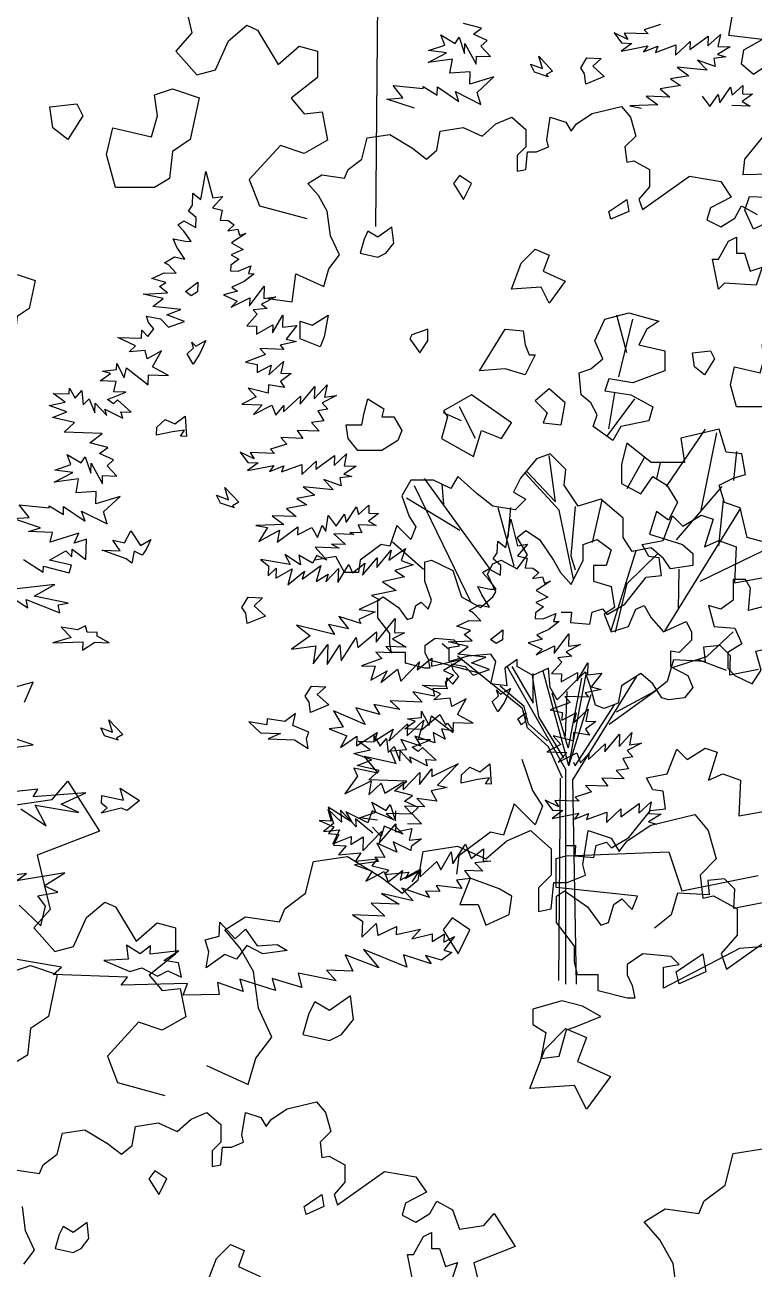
# Model space of a CAD drawing. Header units: inches. Extents: x 11.9 to 85.3, y 21.1 to 37.4.
# Drawn here: x 24.909 to 25.343, y 23.206 to 23.946 of the extents above; entities that cross this region are included whole.
import ezdxf

# ---------------------------------------------------------------- set-up
doc = ezdxf.new("R2010")
doc.units = ezdxf.units.IN
doc.header["$MEASUREMENT"] = 0
doc.layers.add('CAY', color=94, linetype='Continuous')
doc.layers.add('CAY-3', color=61, linetype='Continuous')

# ---------------------------------------------------------------- blocks, each defined once
blk = doc.blocks.new('A$C76451831')
at = {"layer": 'CAY'}
for p, q in [((2471.8, 2031.9), (2478.5, 2069.3)), ((2478.5, 2069.3), (2487.7, 2034.1)), ((2460.6, 2024.6), (2461.2, 2040.4)), ((2461.2, 2040.4), (2471.8, 2031.9)), ((2500.9, 2036.3), (2487.3, 2020.9)), ((2487.7, 2034.1), (2500.9, 2036.3)), ((2455.4, 2016.6), (2460.6, 2024.6)), ((2465.5, 2008.1), (2455.4, 2016.6)), ((2487.3, 2020.9), (2500.3, 2017.8)), ((2500.3, 2017.8), (2497.6, 2004.7)), ((2441.2, 1998.5), (2449.5, 2003.7)), ((2449, 1990.1), (2441.2, 1998.5)), ((2449.5, 2003.7), (2465, 1995)), ((2465, 1995), (2465.5, 2008.1)), ((2497.6, 2004.7), (2508, 2004.3)), ((2515.9, 1998.6), (2507.5, 1990.8)), ((2508, 2004.3), (2515.9, 1998.6)), ((2435.1, 1980.1), (2451.3, 1976.8)), ((2440.1, 1969.1), (2435.1, 1980.1)), ((2459, 1976.6), (2449, 1990.1)), ((2507.5, 1990.8), (2520.7, 1993)), ((2531.4, 1987.2), (2512.4, 1974.7)), ((2520.7, 1993), (2523.1, 1984.8)), ((2523.1, 1984.8), (2531.4, 1987.2)), ((2450.4, 1952.9), (2440.1, 1969.1)), ((2451.3, 1976.8), (2459, 1976.6)), ((2527.9, 1966), (2511.8, 1958.9)), ((2512.4, 1974.7), (2527.9, 1966)), ((2423.5, 1948.4), (2437, 1956)), ((2428.9, 1945.4), (2423.5, 1948.4)), ((2438.9, 1934.7), (2428.9, 1945.4)), ((2437, 1956), (2450.4, 1952.9)), ((2511.3, 1945.3), (2511.1, 1937.6)), ((2522, 1953.1), (2511.3, 1945.3)), ((2511.8, 1958.9), (2522, 1953.1)), ((2407, 1927.6), (2423.1, 1935.2)), ((2423.1, 1935.2), (2438.9, 1934.7)), ((2511.1, 1937.6), (2521.5, 1937.2)), ((2521.5, 1937.2), (2538.1, 1944.4)), ((2542.7, 1933.8), (2529.2, 1923.4)), ((2538.1, 1944.4), (2535, 1934)), ((2535, 1934), (2542.7, 1933.8)), ((2425.3, 1922), (2407, 1927.6)), ((2417, 1916.8), (2425.3, 1922)), ((2427.6, 1908.3), (2417, 1916.8)), ((2529.2, 1923.4), (2513.1, 1916.2)), ((2513.1, 1916.2), (2520.6, 1910.5)), ((2536.2, 1891.4), (2555.7, 1917.4)), ((2555.7, 1917.4), (2555.1, 1901.1)), ((2395.4, 1906.7), (2427.6, 1908.3)), ((2421.9, 1900.8), (2395.4, 1906.7)), ((2408.4, 1890.4), (2421.9, 1900.8)), ((2520.6, 1910.5), (2501.8, 1905.7)), ((2501.8, 1905.7), (2520.1, 1897.4)), ((2512.1, 1889.5), (2536.6, 1901.8)), ((2520.1, 1897.4), (2512.1, 1889.5)), ((2536.6, 1901.8), (2536.2, 1891.4)), ((2571.1, 1903.3), (2552.1, 1893.5)), ((2555.1, 1901.1), (2571.1, 1903.3)), ((2445.4, 1886.4), (2408.4, 1890.4)), ((2426.6, 1879.3), (2445.4, 1886.4)), ((2450.3, 1870.4), (2426.6, 1879.3)), ((2546.2, 1880.1), (2532.6, 1864.8)), ((2559.6, 1887.8), (2541, 1885.8)), ((2541, 1885.8), (2546.2, 1880.1)), ((2552.1, 1893.5), (2559.6, 1887.8)), ((2566.7, 1855.4), (2580.6, 1878.9)), ((2580.6, 1878.9), (2580.1, 1863.1)), ((2402.2, 1869.3), (2399.8, 1877.6)), ((2399.8, 1877.6), (2418.2, 1874.2)), ((2409.6, 1860.9), (2402.2, 1869.3)), ((2418.2, 1874.2), (2428.7, 1862.9)), ((2428.7, 1862.9), (2450.3, 1870.4)), ((2532.6, 1864.8), (2545.7, 1864.3)), ((2545.3, 1853.9), (2567, 1866.3)), ((2545.7, 1864.3), (2545.3, 1853.9)), ((2567, 1866.3), (2566.7, 1855.4)), ((2580.1, 1863.1), (2599.2, 1865.2)), ((2599.2, 1865.2), (2585, 1847.1)), ((2361.6, 1849.4), (2393.3, 1848.3)), ((2385.3, 1838.2), (2361.6, 1849.4)), ((2393.3, 1848.3), (2393.7, 1859.2)), ((2393.7, 1859.2), (2401.6, 1850.7)), ((2401.6, 1850.7), (2409.6, 1860.9)), ((2585, 1847.1), (2598.4, 1843.9)), ((2376.8, 1830.3), (2385.3, 1838.2)), ((2398.2, 1832.3), (2376.8, 1830.3)), ((2400.5, 1821.3), (2398.2, 1832.3)), ((2419.5, 1831.5), (2400.5, 1821.3)), ((2407.9, 1810.6), (2419.5, 1831.5)), ((2581.8, 1833.6), (2550.1, 1834.7)), ((2550.1, 1834.7), (2557.5, 1826.7)), ((2598.4, 1843.9), (2577, 1839.2)), ((2577, 1839.2), (2581.8, 1833.6)), ((2360.1, 1806.9), (2360.4, 1815)), ((2360.4, 1815), (2370.2, 1796.1)), ((2557.5, 1826.7), (2530.9, 1816.8)), ((2530.9, 1816.8), (2546.6, 1813.5)), ((2546.6, 1813.5), (2546.3, 1803.1)), ((2546.3, 1803.1), (2565.2, 1812.8)), ((2562, 1799.8), (2581.2, 1817.7)), ((2565.2, 1812.8), (2562, 1799.8)), ((2581.2, 1817.7), (2577.9, 1802)), ((2338.3, 1791.8), (2351.8, 1801.7)), ((2341.5, 1804.8), (2360.1, 1806.9)), ((2351.8, 1801.7), (2341.5, 1804.8)), ((2370.2, 1796.1), (2373.4, 1809.1)), ((2373.4, 1809.1), (2402, 1786.8)), ((2402, 1786.8), (2402.5, 1799.9)), ((2402.5, 1799.9), (2428.8, 1799)), ((2428.8, 1799), (2407.9, 1810.6)), ((2591.5, 1801.5), (2577.6, 1791.1)), ((2577.9, 1802), (2591.5, 1801.5)), ((2297.4, 1774.6), (2297.7, 1782.3)), ((2297.7, 1782.3), (2305.3, 1768.9)), ((2359.6, 1791), (2338.3, 1791.8)), ((2356.4, 1777.5), (2359.6, 1791)), ((2561.2, 1775.8), (2534.7, 1782.2)), ((2534.7, 1782.2), (2545.1, 1770.9)), ((2561.5, 1786.7), (2561.2, 1775.8)), ((2582.7, 1783.2), (2561.5, 1786.7)), ((2577.6, 1791.1), (2582.7, 1783.2)), ((2603.3, 1761.2), (2622.6, 1784.5)), ((2622.1, 1768.2), (2639, 1786.7)), ((2622.6, 1784.5), (2622.1, 1768.2)), ((2639, 1786.7), (2635.8, 1770.5)), ((2270.6, 1759.2), (2292, 1763.9)), ((2292, 1763.9), (2276.1, 1775.3)), ((2276.1, 1775.3), (2297.4, 1774.6)), ((2305.3, 1768.9), (2313.9, 1779)), ((2313.9, 1779), (2315.9, 1760.3)), ((2315.9, 1760.3), (2323.9, 1768.2)), ((2323.9, 1768.2), (2331.4, 1749.4)), ((2347.9, 1767.4), (2372.2, 1777)), ((2355.9, 1761.7), (2347.9, 1767.4)), ((2361.5, 1766.9), (2355.9, 1761.7)), ((2372.2, 1777), (2356.4, 1777.5)), ((2379.5, 1750.4), (2361.5, 1766.9)), ((2545.1, 1770.9), (2526.2, 1761.2)), ((2581.6, 1751.1), (2603.6, 1771.6)), ((2603.6, 1771.6), (2603.3, 1761.2)), ((2651.7, 1772.6), (2632.8, 1762.9)), ((2635.8, 1770.5), (2651.7, 1772.6)), ((2294.3, 1750.7), (2270.6, 1759.2)), ((2275, 1743.2), (2294.3, 1750.7)), ((2331.4, 1749.4), (2331.9, 1762.5)), ((2331.9, 1762.5), (2347.1, 1746.1)), ((2347.1, 1746.1), (2344.7, 1754.4)), ((2344.7, 1754.4), (2368.3, 1742.7)), ((2365.9, 1750.9), (2379.5, 1750.4)), ((2368.3, 1742.7), (2365.9, 1750.9)), ((2526.2, 1761.2), (2552.9, 1760.2)), ((2552.9, 1760.2), (2541.6, 1747.5)), ((2541.6, 1747.5), (2566, 1759.8)), ((2566, 1759.8), (2571, 1746.5)), ((2571, 1746.5), (2581.9, 1759.2)), ((2581.9, 1759.2), (2581.6, 1751.1)), ((2640.2, 1754.5), (2627, 1752.2)), ((2627, 1752.2), (2634.6, 1738.8)), ((2632.8, 1762.9), (2640.2, 1754.5)), ((2304.2, 1736.7), (2275, 1743.2)), ((2290.6, 1724.1), (2304.2, 1736.7)), ((2634.6, 1738.8), (2618.3, 1736.6)), ((2618.3, 1736.6), (2628.7, 1725.4)), ((1870.8, 1698), (1891.4, 1722.2)), ((1891.4, 1722.2), (1933.3, 1656.1)), ((2340.9, 1722.3), (2290.6, 1724.1)), ((2324.6, 1709.7), (2340.9, 1722.3)), ((2577.7, 1716.8), (2585.5, 1708.3)), ((2607.1, 1715.7), (2577.7, 1716.8)), ((2628.7, 1725.4), (2599.3, 1726.4)), ((2599.3, 1726.4), (2607.1, 1715.7)), ((1822.5, 1690.9), (1870.8, 1698)), ((2348.4, 1703.5), (2324.6, 1709.7)), ((2337.7, 1695.7), (2348.4, 1703.5)), ((2524, 1697.3), (2533.9, 1683.8)), ((2542.3, 1688.5), (2524, 1697.3)), ((2585.5, 1708.3), (2564, 1701.4)), ((2564, 1701.4), (2569.2, 1695.7)), ((2236.3, 1685.2), (2240.6, 1669.3)), ((2254.4, 1667.9), (2236.3, 1685.2)), ((2252.8, 1684.1), (2254.4, 1667.9)), ((2273.6, 1662), (2252.8, 1684.1)), ((2278, 1673.7), (2299.6, 1681.1)), ((2294.6, 1694.5), (2313.2, 1683.4)), ((2299.6, 1681.1), (2294.6, 1694.5)), ((2313.2, 1683.4), (2318.5, 1691.4)), ((2318.5, 1691.4), (2325.9, 1669.8)), ((2325.9, 1669.8), (2326.4, 1682.9)), ((2356, 1687.3), (2337.7, 1695.7)), ((2347.5, 1679.5), (2356, 1687.3)), ((2547.5, 1683.4), (2533.6, 1673)), ((2533.9, 1683.8), (2547.5, 1683.4)), ((2569.2, 1695.7), (2537.1, 1696.9)), ((2537.1, 1696.9), (2542.3, 1688.5)), ((2578.8, 1671.4), (2605.9, 1681.3)), ((2605.4, 1667.7), (2624.6, 1685.6)), ((2605.9, 1681.3), (2605.4, 1667.7)), ((2624.3, 1675.2), (2648.9, 1693)), ((2624.6, 1685.6), (2624.3, 1675.2)), ((2648.4, 1679.8), (2664.8, 1695.1)), ((2648.9, 1693), (2648.4, 1679.8)), ((2664.8, 1695.1), (2661.6, 1679.4)), ((2224.6, 1670.4), (2244.1, 1661.9)), ((2240.6, 1669.3), (2224.6, 1670.4)), ((2272.6, 1672.4), (2273.6, 1662)), ((2295.9, 1653.3), (2272.6, 1672.4)), ((2301.9, 1670.6), (2278, 1673.7)), ((2341.7, 1666.5), (2360.2, 1665.9)), ((2360.2, 1665.9), (2347.5, 1679.5)), ((2533.6, 1673), (2568.7, 1679.9)), ((2568.7, 1679.9), (2563, 1671.9)), ((2563, 1671.9), (2581.8, 1679.4)), ((2581.8, 1679.4), (2578.8, 1671.4)), ((2677.9, 1678.8), (2661.2, 1668.5)), ((2661.2, 1668.5), (2672, 1665.4)), ((2661.6, 1679.4), (2677.9, 1678.8)), ((2664.3, 1664.1), (2722.6, 1678.3)), ((2722.6, 1678.3), (2740.3, 1657)), ((1933.3, 1656.1), (1850.8, 1624.3)), ((2244.1, 1661.9), (2237.2, 1653)), ((2237.2, 1653), (2250.5, 1651.6)), ((2250.5, 1651.6), (2243.7, 1637.7)), ((2306.7, 1649.3), (2295.1, 1661.4)), ((2310.8, 1662.9), (2306.7, 1649.3)), ((2336, 1652.2), (2310.8, 1662.9)), ((2323.9, 1664.2), (2336, 1652.2)), ((2473.2, 1643.5), (2504.5, 1657)), ((2504.5, 1657), (2532.2, 1632.9)), ((2574, 1612.2), (2581.1, 1657)), ((2581.1, 1657), (2611.8, 1647)), ((2633, 1643.5), (2664.3, 1664.1)), ((2740.3, 1657), (2750.9, 1619.3)), ((2243.7, 1637.7), (2260.2, 1636.6)), ((2260.2, 1636.6), (2250.4, 1624.7)), ((2362.4, 1629.3), (2407.8, 1636.4)), ((2407.8, 1636.4), (2445.5, 1619.3)), ((2445.5, 1619.3), (2473.2, 1643.5)), ((2532.2, 1632.9), (2532.2, 1598.1)), ((2611.8, 1647), (2622.4, 1629.3)), ((2622.4, 1629.3), (2633, 1643.5)), ((1850.8, 1624.3), (1867.9, 1552.3)), ((2206.7, 1573.9), (2217.3, 1615.8)), ((2217.3, 1615.8), (2262.1, 1622.8)), ((2250.4, 1624.7), (2279.7, 1627.6)), ((2262.1, 1622.8), (2306.9, 1595.1)), ((2279.7, 1627.6), (2272.6, 1616.4)), ((2272.6, 1616.4), (2301.9, 1619.3)), ((2301.9, 1619.3), (2294.6, 1610.4)), ((2355.9, 1591.6), (2362.4, 1629.3)), ((2750.9, 1619.3), (2729.7, 1598.1)), ((2294.6, 1610.4), (2316.5, 1604.8)), ((2316.5, 1604.8), (2311.6, 1598.8)), ((2311.6, 1598.8), (2343.6, 1601.9)), ((2339, 1593.3), (2356.7, 1603.2)), ((2343.6, 1601.9), (2339, 1593.3)), ((2356.7, 1603.2), (2347.6, 1589.1)), ((2577.6, 1598.1), (2574, 1612.2)), ((2306.9, 1595.1), (2334.7, 1573.9)), ((2334.7, 1573.9), (2355.9, 1591.6)), ((2532.2, 1598.1), (2515.1, 1580.9)), ((2532.2, 1553.2), (2535.7, 1588)), ((2535.7, 1588), (2553.4, 1588)), ((2553.4, 1588), (2577.6, 1598.1)), ((2729.7, 1598.1), (2733.2, 1567.4)), ((2179, 1553.2), (2206.7, 1573.9)), ((2515.1, 1580.9), (2515.1, 1549.7)), ((2733.2, 1567.4), (2747.4, 1570.3)), ((2747.4, 1570.3), (2778.6, 1553.2)), ((1867.9, 1552.3), (1846.6, 1528.1)), ((1916.2, 1541.7), (1940.4, 1562.3)), ((1940.4, 1562.3), (1954.5, 1555.8)), ((1954.5, 1555.8), (1982.2, 1510.4)), ((2171.9, 1536.1), (2179, 1553.2)), ((2515.1, 1549.7), (2532.2, 1553.2)), ((2778.6, 1553.2), (2778.6, 1518.4)), ((1899.1, 1503.3), (1916.2, 1541.7)), ((1982.2, 1510.4), (2010, 1534.6)), ((2010, 1534.6), (2034.1, 1528.1)), ((2099.4, 1525.5), (2127.1, 1542.6)), ((2127.1, 1542.6), (2171.9, 1536.1)), ((2764.5, 1473.6), (2857.6, 1539.7)), ((1846.6, 1528.1), (1874.3, 1496.9)), ((2034.1, 1528.1), (2034.1, 1493.3)), ((2120, 1501.3), (2099.4, 1525.5)), ((2778.6, 1518.4), (2757.4, 1494.2)), ((1874.3, 1496.9), (1899.1, 1503.3)), ((2137.7, 1470.1), (2120, 1501.3)), ((2034.1, 1493.3), (1999.3, 1465.6)), ((2757.4, 1494.2), (2764.5, 1473.6)), ((2144.2, 1421.7), (2137.7, 1470.1)), ((4134.9, 1467.3), (4152, 1395.3)), ((1999.3, 1465.6), (2016.4, 1445)), ((2016.4, 1445), (2040.6, 1447.9)), ((2040.6, 1447.9), (2047.7, 1410.1)), ((2161.9, 1383.3), (2144.2, 1421.7)), ((1985.2, 1403.1), (1943.9, 1358.2)), ((2016.4, 1392.5), (1985.2, 1403.1)), ((2047.7, 1410.1), (2016.4, 1392.5)), ((4200.3, 1384.7), (4224.5, 1405.3)), ((4224.5, 1405.3), (4238.7, 1398.8)), ((4535.8, 1401.5), (4512, 1407.8)), ((4525.1, 1393.7), (4535.8, 1401.5)), ((4773, 1406.4), (4751.5, 1399.4)), ((4152, 1395.3), (4130.8, 1371.1)), ((4183.2, 1346.3), (4200.3, 1384.7)), ((4238.7, 1398.8), (4266.4, 1353.4)), ((4487, 1379.2), (4482, 1392.5)), ((4482, 1392.5), (4500.7, 1381.4)), ((4500.7, 1381.4), (4505.9, 1389.4)), ((4505.9, 1389.4), (4513.4, 1367.9)), ((4543.4, 1385.4), (4525.1, 1393.7)), ((4535, 1377.5), (4543.4, 1385.4)), ((4711.4, 1395.4), (4721.4, 1381.9)), ((4729.7, 1386.6), (4711.4, 1395.4)), ((4724.6, 1394.9), (4729.7, 1386.6)), ((4756.7, 1393.8), (4724.6, 1394.9)), ((4751.5, 1399.4), (4756.7, 1393.8)), ((4811.7, 1373.3), (4836.3, 1391)), ((4835.9, 1377.9), (4852.3, 1393.2)), ((4836.3, 1391), (4835.9, 1377.9)), ((4852.3, 1393.2), (4849, 1377.4)), ((2140.7, 1355.6), (2161.9, 1383.3)), ((4130.8, 1371.1), (4158.5, 1339.9)), ((4266.4, 1353.4), (4294.1, 1377.6)), ((4294.1, 1377.6), (4318.3, 1371.1)), ((4318.3, 1371.1), (4318.3, 1336.3)), ((4464.9, 1355.9), (4489.4, 1368.7)), ((4465.5, 1371.8), (4487, 1379.2)), ((4489.4, 1368.7), (4465.5, 1371.8)), ((4513.4, 1367.9), (4513.8, 1381)), ((4513.8, 1381), (4528.7, 1353.7)), ((4547.7, 1363.9), (4535, 1377.5)), ((4735, 1381.4), (4721, 1371)), ((4721, 1371), (4756.1, 1378)), ((4721.4, 1381.9), (4735, 1381.4)), ((4756.1, 1378), (4750.4, 1370)), ((4750.4, 1370), (4769.3, 1377.5)), ((4766.3, 1369.4), (4793.3, 1379.4)), ((4769.3, 1377.5), (4766.3, 1369.4)), ((4792.9, 1365.8), (4812.1, 1383.7)), ((4793.3, 1379.4), (4792.9, 1365.8)), ((4812.1, 1383.7), (4811.7, 1373.3)), ((4865.3, 1376.9), (4848.6, 1366.6)), ((4849, 1377.4), (4865.3, 1376.9)), ((1943.9, 1358.2), (1957.5, 1323.4)), ((2130.6, 1320.8), (2140.7, 1355.6)), ((4497.2, 1360.3), (4464.9, 1355.9)), ((4493.9, 1341.8), (4497.2, 1360.3)), ((4528.7, 1353.7), (4529.1, 1364.6)), ((4529.1, 1364.6), (4547.7, 1363.9)), ((4822.1, 1359.3), (4834.8, 1345.7)), ((4845.4, 1350.8), (4822.1, 1359.3)), ((4859.4, 1363.5), (4843.5, 1361.3)), ((4843.5, 1361.3), (4845.4, 1350.8)), ((4848.6, 1366.6), (4859.4, 1363.5)), ((2075.2, 1345.6), (2130.6, 1320.8)), ((4158.5, 1339.9), (4183.2, 1346.3)), ((4318.3, 1336.3), (4283.5, 1308.6)), ((4520.7, 1343.6), (4493.9, 1341.8)), ((4520.1, 1327.3), (4520.7, 1343.6)), ((4552.2, 1337), (4520.1, 1327.3)), ((4530.1, 1316.5), (4552.2, 1337)), ((4810.5, 1338.4), (4786.3, 1334.3)), ((4834.8, 1345.7), (4795, 1349.9)), ((4795, 1349.9), (4810.5, 1338.4)), ((1957.5, 1323.4), (2020, 1306.3)), ((4431.5, 1309.1), (4418.5, 1325.8)), ((4418.5, 1325.8), (4458.3, 1321.7)), ((4458.3, 1321.7), (4458.4, 1324.4)), ((4458.4, 1324.4), (4477, 1312.9)), ((4477, 1312.9), (4477.4, 1323.8)), ((4477.4, 1323.8), (4505.7, 1304.2)), ((4799.6, 1325.7), (4772.7, 1321.2)), ((4772.7, 1321.2), (4785.5, 1310.3)), ((4786.3, 1334.3), (4799.6, 1325.7)), ((4851.8, 1302.5), (4865.7, 1323.4)), ((4865.7, 1323.4), (4868.1, 1312.9)), ((4868.1, 1312.9), (4882.1, 1325.5)), ((4882.1, 1325.5), (4881.7, 1314.6)), ((4283.5, 1308.6), (4300.6, 1287.9)), ((4410.2, 1307.5), (4431.5, 1309.1)), ((4446.9, 1295.4), (4410.2, 1307.5)), ((4501.2, 1317.5), (4535, 1300.5)), ((4505.7, 1304.2), (4501.2, 1317.5)), ((4535, 1300.5), (4530.1, 1316.5)), ((4753.8, 1311.4), (4769.3, 1300)), ((4785.5, 1310.3), (4753.8, 1311.4)), ((4828.1, 1311.5), (4838.5, 1297.6)), ((4838.5, 1297.6), (4849.5, 1313.5)), ((4849.5, 1313.5), (4851.8, 1302.5)), ((4894.8, 1314.2), (4881.4, 1304.2)), ((4881.4, 1304.2), (4891.6, 1298.4)), ((4881.7, 1314.6), (4894.8, 1314.2)), ((4300.6, 1287.9), (4324.7, 1290.9)), ((4324.7, 1290.9), (4331.8, 1253.1)), ((4661.5, 1274.6), (4682.3, 1288.4)), ((4682.3, 1288.4), (4721.2, 1297.8)), ((4721.2, 1297.8), (4733, 1283.7)), ((4769.3, 1300), (4732.1, 1298.6)), ((4732.1, 1298.6), (4747.8, 1295.7)), ((4891.6, 1298.4), (4867.6, 1299.3)), ((4481, 1265.2), (4511.3, 1269.9)), ((4511.3, 1269.9), (4536.5, 1258.5)), ((4536.5, 1258.5), (4554.9, 1274.6)), ((4554.9, 1274.6), (4575.8, 1283.7)), ((4575.8, 1283.7), (4594.3, 1267.5)), ((4622.2, 1253.8), (4626.9, 1283.7)), ((4626.9, 1283.7), (4647.3, 1277)), ((4647.3, 1277), (4654.4, 1265.2)), ((4654.4, 1265.2), (4661.5, 1274.6)), ((4733, 1283.7), (4740.1, 1258.5)), ((4331.8, 1253.1), (4300.6, 1235.4)), ((4377.3, 1228.2), (4384.3, 1256.1)), ((4384.3, 1256.1), (4414.2, 1260.8)), ((4414.2, 1260.8), (4444.1, 1242.4)), ((4476.7, 1240), (4481, 1265.2)), ((4594.3, 1267.5), (4594.3, 1244.3)), ((4624.5, 1244.3), (4622.2, 1253.8)), ((4740.1, 1258.5), (4725.9, 1244.3)), ((4269.3, 1246.1), (4228, 1201.2)), ((4300.6, 1235.4), (4269.3, 1246.1)), ((4444.1, 1242.4), (4462.6, 1228.2)), ((4462.6, 1228.2), (4476.7, 1240)), ((4594.3, 1244.3), (4582.9, 1232.9)), ((4594.3, 1214.4), (4596.6, 1237.6)), ((4596.6, 1237.6), (4608.4, 1237.6)), ((4608.4, 1237.6), (4624.5, 1244.3)), ((4725.9, 1244.3), (4728.3, 1223.9)), ((4358.8, 1214.4), (4377.3, 1228.2)), ((4582.9, 1232.9), (4582.9, 1212.1)), ((4728.3, 1223.9), (4737.7, 1225.8)), ((4737.7, 1225.8), (4758.6, 1214.4)), ((4305.7, 1196), (4324.2, 1207.4)), ((4324.2, 1207.4), (4354.1, 1203)), ((4354.1, 1203), (4358.8, 1214.4)), ((4582.9, 1212.1), (4594.3, 1214.4)), ((4749.1, 1161.4), (4811.2, 1205.4)), ((4758.6, 1214.4), (4758.6, 1191.2)), ((4811.2, 1205.4), (4852.9, 1198.3)), ((4228, 1201.2), (4241.6, 1166.4)), ((4319.5, 1179.8), (4305.7, 1196)), ((4758.6, 1191.2), (4744.4, 1175.1)), ((4852.9, 1198.3), (4866.7, 1177.9)), ((4331.3, 1159), (4319.5, 1179.8)), ((4744.4, 1175.1), (4749.1, 1161.4)), ((4866.7, 1177.9), (4839.1, 1163.7)), ((4241.6, 1166.4), (4304.1, 1149.3)), ((4335.6, 1126.7), (4331.3, 1159)), ((4839.1, 1163.7), (4834.4, 1147.6)), ((4871.4, 1149.9), (4880.4, 1166.1)), ((4880.4, 1166.1), (4901.2, 1154.7)), ((4834.4, 1147.6), (4852.9, 1138.5)), ((4852.9, 1138.5), (4871.4, 1149.9)), ((4347.4, 1101.2), (4335.6, 1126.7)), ((4333.2, 1082.7), (4347.4, 1101.2)), ((4284.9, 1039.1), (4289.6, 1076)), ((4289.6, 1076), (4326.6, 1059.5)), ((4326.6, 1059.5), (4333.2, 1082.7)), ((4252.7, 1043.4), (4284.9, 1039.1)), ((4728.3, 971.5), (4715.1, 1021.6)), ((4717.8, 939.8), (4736.3, 1016.3)), ((4701.9, 860.6), (4738.9, 910.7)), ((4704.6, 871.1), (4712.5, 918.7)), ((4509.3, 881.7), (4485.5, 892.2)), ((4527.8, 857.9), (4506.6, 900.2)), ((4781, 794.5), (4832.5, 870.4)), ((4850.9, 870.4), (4799.8, 858.6)), ((4799.8, 858.6), (4804.6, 826.3)), ((4826.2, 761), (4847.8, 865.6)), ((4860, 840.1), (4850.9, 870.4)), ((4728.3, 851.9), (4721.2, 824)), ((4760.5, 826.3), (4728.3, 851.9)), ((4870.1, 802.5), (4874.1, 840.9)), ((4608.4, 831), (4587.6, 805.5)), ((4626.9, 837.7), (4608.4, 831)), ((4634, 774), (4625.3, 835.7)), ((4647.3, 816.9), (4626.9, 837.7)), ((4721.2, 824), (4721.2, 798.4)), ((4728.6, 791.9), (4751.7, 832.8)), ((4804.6, 826.3), (4760.5, 826.3)), ((4768, 805.1), (4772.9, 825.9)), ((4880.8, 837.7), (4860, 840.1)), ((4885.5, 810.2), (4880.8, 837.7)), ((4504.2, 807.8), (4495.2, 791.7)), ((4529.8, 784.6), (4504.2, 807.8)), ((4638.7, 763.4), (4593.5, 812.2)), ((4595.8, 814.5), (4634, 774)), ((4645.4, 796.4), (4647.3, 816.9)), ((4746.8, 784.6), (4762.9, 807.8)), ((4762.9, 807.8), (4781.4, 796.4)), ((4869.4, 805.5), (4885.5, 810.2)), ((4442.1, 803.1), (4430.3, 782.3)), ((4472, 803.1), (4442.1, 803.1)), ((4522.3, 639.8), (4446.8, 795.6)), ((4547.7, 684.5), (4460.2, 805.1)), ((4495.2, 791.7), (4472, 803.1)), ((4485.8, 770.9), (4483.8, 797.9)), ((4587.6, 805.5), (4578.1, 787)), ((4663.8, 768.5), (4645.4, 796.4)), ((4721.2, 798.4), (4746.8, 784.6)), ((4781.4, 796.4), (4795.5, 773.2)), ((4794.3, 724.1), (4854.9, 794.5)), ((4850.9, 796.4), (4869.4, 805.5)), ((4857.6, 773.2), (4850.9, 796.4)), ((4430.3, 782.3), (4439.8, 754.7)), ((4507, 736.3), (4436.2, 779.1)), ((4550.6, 768.5), (4529.8, 784.6)), ((4578.1, 787), (4594.3, 777.9)), ((4594.3, 777.9), (4580.5, 763.8)), ((4693.7, 777.9), (4663.8, 768.5)), ((4682.7, 720.5), (4695.7, 776.4)), ((4723.6, 752.4), (4693.7, 777.9)), ((4850.1, 715.8), (4856.4, 776.4)), ((4580.5, 763.8), (4550.6, 768.5)), ((4579.1, 689), (4557.9, 766.3)), ((4571.1, 726.8), (4574.5, 766.9)), ((4657.5, 671.8), (4638.7, 763.4)), ((4659.9, 768.1), (4654, 702.8)), ((4767.6, 761.4), (4758.6, 731.5)), ((4783.7, 750), (4767.6, 761.4)), ((4778.7, 602.9), (4879.6, 765.8)), ((4795.5, 773.2), (4783.7, 750)), ((4878.5, 766.1), (4857.6, 773.2)), ((4887.9, 726.8), (4878.5, 766.1)), ((4423.7, 742.9), (4414.2, 715.4)), ((4430.3, 736.3), (4423.7, 742.9)), ((4439.8, 754.7), (4448.8, 741)), ((4723.6, 726.8), (4723.6, 752.4)), ((4442.1, 724.5), (4430.3, 736.3)), ((4448.8, 741), (4442.1, 724.5)), ((4735.4, 708.3), (4723.6, 726.8)), ((4758.6, 731.5), (4802.2, 717.8)), ((4922.5, 717.8), (4887.9, 726.8)), ((4402.8, 717.8), (4374.9, 696.9)), ((4414.2, 715.4), (4402.8, 717.8)), ((4458.8, 684.4), (4417.8, 720.8)), ((4707.6, 603.7), (4740.9, 709.9)), ((4760.5, 713.1), (4735.4, 708.3)), ((4777, 699.3), (4760.5, 713.1)), ((4802.2, 717.8), (4816, 706)), ((4825.4, 669), (4921.3, 715.4)), ((4342.7, 701.7), (4314.8, 696.9)), ((4354.1, 680.8), (4342.7, 701.7)), ((4374.9, 696.9), (4372.6, 680.8)), ((4654, 702.8), (4659.9, 684)), ((4728.7, 665.9), (4769.2, 705.2)), ((4786.1, 685.5), (4777, 699.3)), ((4816, 706), (4816, 689.9)), ((4372.6, 680.8), (4354.1, 680.8)), ((4816, 689.9), (4786.1, 685.5)), ((4796.7, 631.7), (4797.9, 685.1)), ((4713.4, 601.8), (4728.7, 665.9)), ((4834.4, 569.5), (4869.4, 602.2)), ((4491.5, 579.5), (4483.4, 586)), ((4534.5, 546.7), (4466.9, 564.4)), ((4541.2, 539.6), (4503.7, 569.7)), ((4789.6, 555.4), (4834.4, 569.5)), ((4823, 565.2), (4860, 551.4)), ((4647.3, 419.7), (4569.9, 556)), ((4575.8, 556.2), (4604.1, 507.8)), ((4602.9, 544.4), (4611.2, 489.7)), ((4604.1, 507.8), (4604.1, 546.7)), ((4651.6, 424.8), (4617.3, 549.9)), ((4651.6, 424.8), (4675, 548.1)), ((4589.9, 500.7), (4541.2, 539.6)), ((4592.3, 503.1), (4560.4, 530.2)), ((4668.2, 540.8), (4650.5, 448.4)), ((4656.8, 405.9), (4741.3, 542.4)), ((4650.5, 448.4), (4629.2, 520.8)), ((4646.9, 463.7), (4649.3, 523.1)), ((4651.6, 424.8), (4681.2, 519.2)), ((4705.1, 479.9), (4766.8, 524.3)), ((4714.5, 496), (4764.5, 523.1)), ((4596.6, 475.1), (4589.9, 500.7)), ((4598.2, 480.3), (4592.3, 503.1)), ((4659.9, 424.8), (4712.2, 505.4)), ((4623.3, 457.8), (4598.2, 480.3)), ((4611.2, 489.7), (4644.6, 435.4)), ((4624.5, 449.6), (4596.6, 475.1)), ((4643, 408.3), (4624.5, 449.6)), ((4657.5, 429.5), (4659.9, 424.8)), ((4647.3, 135.4), (4647.3, 419.7)), ((4638.3, 140.1), (4640.6, 408.3)), ((4661.5, 135.4), (4656.8, 405.9))]:
    blk.add_line(p, q, dxfattribs=at)
for points in [[(2451.7, 1910.2), (2468, 1922.8), (2467.5, 1909.6), (2459.2, 1904.5)], [(2453.8, 1827.6), (2462.2, 1835.5), (2459.8, 1843.3), (2465, 1837.6), (2478.4, 1845.3), (2470.1, 1827), (2461.5, 1814.2)], [(2452.7, 1718.4), (2445, 1718.7), (2450.2, 1726.6), (2434.3, 1724.5), (2412.8, 1719.8), (2413.2, 1730.7), (2424.4, 1740.7), (2437.4, 1734.8), (2450.9, 1745.2)], [(2424.5, 1525.4), (2400.8, 1541.2), (2388.9, 1525.4), (2408.7, 1493.7)], [(2721.4, 1485.8), (2733.3, 1493.7), (2737.3, 1469.9), (2701.6, 1454.1), (2697.7, 1469.9)], [(1754.8, 1391.1), (1762.7, 1426.7), (1814.2, 1414.8), (1822.1, 1442.6), (1818.1, 1470.3), (1841.9, 1478.2), (1877.5, 1466.3), (1865.7, 1410.9), (1841.9, 1395), (1837.9, 1359.4), (1818.1, 1347.5), (1766.7, 1347.5)], [(2270.1, 1406.6), (2266.2, 1438.3), (2238.4, 1418.5), (2218.7, 1430.3), (2210.7, 1414.5), (2202.8, 1386.8), (2238.4, 1378.9), (2254.3, 1386.8)], [(2523.5, 1367), (2551.2, 1394.7), (2578.9, 1382.8), (2567, 1351.1), (2610.6, 1331.3), (2578.9, 1287.8), (2563.1, 1319.5), (2503.7, 1315.5)], [(4624.2, 1337.2), (4605.8, 1343.3), (4600.8, 1353.9), (4616.4, 1347.9), (4611.6, 1364.4), (4629.9, 1344.7), (4621.6, 1340)], [(4672.4, 1341), (4667.2, 1348.9), (4675.4, 1362.2), (4694.4, 1361.5), (4683.1, 1351), (4698.5, 1337.4), (4674.2, 1327.3)], [(4038.9, 1234.1), (4046.9, 1269.7), (4098.3, 1257.8), (4106.2, 1285.6), (4102.3, 1313.3), (4126, 1321.2), (4161.7, 1309.3), (4149.8, 1253.9), (4126, 1238), (4122.1, 1202.4), (4102.3, 1190.5), (4050.8, 1190.5)], [(3967.7, 1269.7), (3963.7, 1297.4), (3999.3, 1301.4), (4007.3, 1285.6), (3987.5, 1253.9)], [(2022.5, 1195.9), (2006.6, 1206.4), (1998.7, 1195.9), (2011.9, 1174.8)], [(4522.5, 1195.9), (4506.6, 1206.4), (4498.7, 1195.9), (4511.9, 1174.8)], [(2220.4, 1169.5), (2228.3, 1174.8), (2231, 1158.9), (2207.2, 1148.4), (2204.6, 1158.9)], [(4720.4, 1169.5), (4728.3, 1174.8), (4731, 1158.9), (4707.2, 1148.4), (4704.6, 1158.9)], [(1919.5, 1116.7), (1916.9, 1137.8), (1898.4, 1124.6), (1885.2, 1132.5), (1880, 1122), (1874.7, 1103.5), (1898.4, 1098.2), (1909, 1103.5)], [(4419.5, 1116.7), (4416.9, 1137.8), (4398.4, 1124.6), (4385.2, 1132.5), (4380, 1122), (4374.7, 1103.5), (4398.4, 1098.2), (4409, 1103.5)], [(2362.9, 1119.3), (2373.5, 1124.6), (2373.5, 1103.5), (2384.1, 1103.5), (2392, 1079.7), (2407.8, 1085), (2399.9, 1061.2), (2357.7, 1063.9), (2349.7, 1055.9), (2341.8, 1095.6), (2349.7, 1095.6)], [(4862.9, 1119.3), (4873.5, 1124.6), (4873.5, 1103.5), (4884.1, 1103.5), (4892, 1079.7), (4907.8, 1085), (4899.9, 1061.2), (4857.7, 1063.9), (4849.7, 1055.9), (4841.8, 1095.6), (4849.7, 1095.6)], [(2088.5, 1090.3), (2106.9, 1108.8), (2125.4, 1100.8), (2117.5, 1079.7), (2146.5, 1066.5), (2125.4, 1037.5), (2114.9, 1058.6), (2075.3, 1055.9)], [(4588.5, 1090.3), (4606.9, 1108.8), (4625.4, 1100.8), (4617.5, 1079.7), (4646.5, 1066.5), (4625.4, 1037.5), (4614.9, 1058.6), (4575.3, 1055.9)], [(3862.3, 1017), (3867.6, 1040.8), (3901.9, 1032.9), (3907.2, 1051.4), (3904.5, 1069.8), (3920.4, 1075.1), (3944.1, 1067.2), (3936.2, 1030.2), (3920.4, 1019.7), (3917.7, 995.9), (3904.5, 988), (3870.2, 988)], [(4143.6, 1052.7), (4159.9, 1065.3), (4159.5, 1052.2), (4151.1, 1047)], [(4295.5, 989.9), (4295.5, 1013.7), (4311.3, 1008.4), (4332.5, 1021.6), (4327.2, 992.6), (4321.9, 979.4)], [(4709.9, 855.3), (4683.5, 873.8), (4688.8, 889.6), (4680.8, 905.5), (4667.6, 916), (4665, 945.1), (4680.8, 950.3), (4696.7, 963.5), (4686.1, 987.3), (4699.3, 1016.3), (4731, 1024.3), (4770.6, 1013.7), (4754.7, 1003.1), (4744.2, 982), (4778.5, 974.1), (4778.5, 947.7), (4757.4, 939.8), (4736.3, 931.9), (4704.6, 937.1), (4699.3, 921.3), (4733.6, 916), (4762.7, 900.2), (4757.4, 881.7), (4720.4, 873.8)], [(4443.3, 995.2), (4440.7, 989.9), (4453.9, 971.5), (4464.4, 987.3), (4464.4, 1003.1)], [(4554.1, 982), (4567.3, 1003.1), (4591.1, 1000.5), (4593.7, 982), (4599, 968.8), (4606.9, 968.8), (4593.7, 942.4), (4567.3, 950.3), (4533, 947.7)], [(4145.7, 970.1), (4154.1, 978), (4151.7, 985.8), (4156.9, 980.2), (4170.4, 987.9), (4162, 969.6), (4153.4, 956.7)], [(4818.1, 953), (4815.4, 971.5), (4839.2, 974.1), (4844.5, 963.5), (4831.3, 942.4)], [(4865.6, 929.2), (4870.9, 953), (4905.2, 945.1), (4910.4, 963.5), (4907.8, 982), (4923.6, 987.3), (4947.4, 979.4), (4939.5, 942.4), (4923.6, 931.9), (4921, 908.1), (4907.8, 900.2), (4873.5, 900.2)], [(4641.2, 876.4), (4646.5, 905.5), (4625.4, 923.9), (4606.9, 908.1), (4622.8, 892.2), (4617.5, 879)], [(4403.7, 887), (4419.5, 887), (4430.1, 868.5), (4424.8, 855.3), (4403.7, 842.1), (4372, 842.1), (4358.8, 857.9), (4356.2, 876.4), (4377.3, 876.4), (4380, 892.2), (4385.2, 910.7), (4406.4, 897.5)], [(4562.1, 857.9), (4575.3, 879), (4522.5, 916), (4485.5, 894.9), (4490.8, 887), (4482.9, 857.9), (4525.1, 834.2), (4535.7, 868.5)], [(4144.6, 860.9), (4136.9, 861.2), (4142.2, 869.2), (4126.3, 867), (4104.8, 862.3), (4105.2, 873.2), (4116.4, 883.2), (4129.3, 877.3), (4142.8, 887.7)], [(4208.2, 766.2), (4189.8, 772.3), (4184.7, 782.9), (4200.4, 776.9), (4195.5, 793.4), (4213.9, 773.7), (4205.6, 769)], [(4064.6, 698.7), (4032.9, 710.2), (4056.9, 709.4), (4046.9, 723.3), (4062.7, 720.1), (4070.9, 735.6), (4083.8, 716.6), (4097.3, 724.3), (4091.3, 710.9), (4086.1, 703.4), (4075.4, 708.7), (4072.1, 693)], [(4499.5, 590.8), (4474.4, 593.1), (4460.6, 583.7), (4460.6, 574.6), (4464.9, 565.2), (4467.3, 553.8), (4460.6, 553.8), (4435.1, 560.5), (4435.1, 574.6), (4416.6, 574.6), (4414.2, 586), (4414.2, 599.8), (4398.1, 620.6), (4398.1, 643.8), (4405.2, 648.6), (4425.6, 634.4), (4437.4, 618.3), (4444.1, 620.6), (4448.8, 636.8), (4455.9, 641.5), (4464.9, 632), (4469.6, 643.8), (4460.6, 669), (4460.6, 694.6), (4469.6, 696.9), (4497.6, 683.2), (4509, 648.6), (4534.5, 634.4), (4550.6, 648.6), (4554.9, 655.2), (4543.5, 678.5), (4550.6, 692.2), (4562, 696.9), (4582.9, 685.5), (4596.6, 704), (4582.9, 726.8), (4594.3, 736.3), (4612.7, 724.5), (4631.2, 696.9), (4640.6, 680.8), (4654.4, 664.7), (4670.5, 696.9), (4670.5, 717.8), (4689, 724.5), (4707.5, 710.7), (4700.8, 689.9), (4684.3, 689.9), (4684.3, 669), (4707.5, 662.3), (4712.2, 634.4), (4698.4, 625.4), (4707.5, 602.2), (4730.7, 609.2), (4740.1, 632), (4751.5, 636.8), (4760.5, 620.6), (4777, 602.2), (4806.9, 615.9), (4814, 602.2), (4814, 590.8), (4797.5, 574.6), (4786.1, 576.6), (4786.1, 556.2), (4809.3, 544.4), (4816, 528.2), (4804.6, 514.5), (4783.7, 512.1), (4774.7, 514.5), (4762.9, 533), (4746.8, 546.7), (4721.2, 530.6), (4716.9, 507.4), (4698.4, 500.7), (4686.6, 505), (4679.9, 530.6), (4672.9, 549.1), (4656.8, 533), (4635.9, 512.1), (4626.9, 528.2), (4624.5, 553.8), (4603.7, 544.4), (4582.9, 556.2), (4582.9, 565.2), (4566.7, 553.8), (4569.1, 530.6), (4548.3, 533), (4554.9, 562.8), (4548.3, 572.3), (4518, 569.9), (4492.8, 562.8), (4492.8, 581.3), (4506.6, 583.7)], [(4892.2, 660), (4885.5, 671.4), (4869.4, 671.4), (4869.4, 643.8), (4852.9, 632), (4836.8, 636.8), (4843.9, 609.2), (4871.4, 606.9), (4880.8, 586), (4862.3, 574.6), (4862.3, 553.8), (4871.4, 544.4), (4894.6, 533), (4906.4, 551.4), (4899.3, 576.6), (4931.5, 583.7), (4945.3, 597.4), (4922.5, 613.6), (4915.4, 636.8), (4889.8, 630.1)], [(4223.4, 626.6), (4218.2, 634.5), (4226.4, 647.8), (4245.4, 647.1), (4234.2, 636.7), (4249.6, 623), (4225.2, 612.9)], [(4013.2, 601.7), (4010.8, 609.9), (4000.2, 604.8), (3978.6, 608.3), (3991.7, 594.7), (3967.4, 587.4), (4007.3, 588.7), (4006.9, 577.9), (4023.2, 588.2), (4042.2, 587.5), (4026.2, 596.2), (4026.3, 601.2)], [(4307.3, 508.9), (4302.2, 516.8), (4310.3, 530.1), (4329.4, 529.4), (4318.1, 518.9), (4333.5, 505.2), (4309.1, 495.2)], [(4054.6, 458.4), (4036.2, 464.5), (4031.1, 475.1), (4046.8, 469.1), (4041.9, 485.6), (4060.3, 465.9), (4052, 461.2)], [(4303.8, 461), (4306.8, 469), (4285.8, 477.9), (4289, 493.7), (4275.1, 483.3), (4251.6, 486.8), (4251.4, 479.1), (4227.5, 482.7), (4242.8, 468.5), (4269.5, 467.6), (4253, 460.5), (4287.8, 459.2), (4306, 447.7)], [(4032, 374.8), (4032.4, 385.2), (4061.2, 379.2), (4056.8, 395.2), (4082.5, 378.5), (4066.1, 365.4), (4058.1, 368.4), (4031.6, 361.7), (4039.5, 369.1)], [(4174.2, 178.1), (4169.4, 194.1), (4188.1, 198.9), (4188.8, 217.4), (4209.3, 195.4), (4222.9, 208.1), (4238.4, 186.2), (4264.8, 188), (4278.1, 179.9), (4245.8, 175.6), (4224.8, 186.7), (4211.1, 168.6), (4195.4, 174.6), (4170.8, 156.9)], [(4138.2, 144.9), (4133.9, 163.6), (4114.9, 167), (4134.4, 179.5), (4096.7, 175.3), (4097, 186.2), (4083.5, 175.8), (4065.4, 187.3), (4067.4, 168.6), (4035.2, 167), (4069.6, 152.2), (4085.6, 157.1), (4106.5, 146), (4119.9, 153.2)]]:
    blk.add_lwpolyline(points, close=True, dxfattribs=at)
for points in [[(2492.6, 1796.8), (2487.9, 1805.1), (2498.6, 1812.9), (2498.2, 1802), (2492.6, 1796.8)], [(4930, 1151.2), (4896.3, 1135.4), (4884.7, 1160.7), (4891, 1178.6), (4914.2, 1177.5)], [(4918.4, 1208.1), (4882.5, 1207.1), (4884.7, 1228.2), (4910, 1258.8)], [(4910, 1349.5), (4896.3, 1340), (4880.4, 1353.7), (4883.6, 1372.7), (4907.9, 1386.4), (4863.6, 1391.6), (4867.8, 1417)], [(1833.2, 1082.7), (1847.4, 1101.2), (1835.6, 1126.7), (1831.3, 1159)], [(1824.2, 1207.4), (1854.1, 1203), (1858.8, 1214.4), (1877.3, 1228.2), (1884.3, 1256.1), (1914.2, 1260.8), (1944.1, 1242.4), (1962.6, 1228.2), (1976.7, 1240), (1981, 1265.2), (2011.3, 1269.9), (2036.5, 1258.5), (2054.9, 1274.6), (2075.8, 1283.7), (2094.3, 1267.5), (2094.3, 1244.3), (2082.9, 1232.9), (2082.9, 1212.1), (2094.3, 1214.4), (2096.6, 1237.6), (2108.4, 1237.6), (2124.5, 1244.3), (2122.2, 1253.8), (2126.9, 1283.7), (2147.3, 1277), (2154.4, 1265.2), (2161.5, 1274.6), (2182.3, 1288.4), (2221.2, 1297.8), (2233, 1283.7), (2240.1, 1258.5), (2225.9, 1244.3), (2228.3, 1223.9), (2237.7, 1225.8), (2258.6, 1214.4), (2258.6, 1191.2), (2244.4, 1175.1), (2249.1, 1161.4), (2311.2, 1205.4), (2352.9, 1198.3), (2366.7, 1177.9), (2339.1, 1163.7), (2334.4, 1147.6), (2352.9, 1138.5), (2371.4, 1149.9), (2380.4, 1166.1), (2401.2, 1154.7), (2410.7, 1129.1), (2442.9, 1133.8), (2456.7, 1149.9), (2484.6, 1105.9), (2429.6, 1084.7), (2441, 1036.7)], [(3923.1, 239.9), (3951.6, 212.6), (3957.9, 238.7), (3947.6, 252.6), (3974.4, 257.1), (3956.2, 265.5), (3983.5, 283.1), (3919.2, 272.2), (3932.7, 282.1), (3887.2, 276)], [(3925.3, 367.6), (3958.9, 345.2), (3944, 372.4), (4002.2, 362.7), (3978.5, 373.9), (4011.2, 388.7), (3941.7, 383.4), (3947.5, 393.6), (3893.8, 387.8)], [(3911.8, 448.3), (3941.4, 452.3), (3896.6, 467.5)], [(3930.2, 508.9), (3941.6, 535.3), (3906.8, 525.6)], [(3913.8, 647.7), (3934.6, 633.9), (3932.3, 644.8), (3976.9, 627), (3974.6, 637.9), (3987.8, 640.2), (3942.8, 649.4), (3970.1, 664.8), (3916.4, 658.5)], [(3928.7, 698), (3954.8, 681.2), (3955.1, 688.9), (3989.2, 680), (3992.3, 690.3), (3963.1, 696.8), (3984.8, 709.2), (3992.7, 701.2), (3993, 711.6), (4011.1, 697.8), (4012.1, 724.6), (3996, 719.7), (4001.9, 732.6), (3963.9, 720.8), (3967.1, 733.8), (3935.4, 734.9), (3951.4, 739.8), (3914.7, 752), (3936, 753.5), (3923, 770.3), (3962.8, 766.2), (3962.9, 768.9), (3981.5, 757.4), (3981.9, 768.2), (4010.2, 748.6), (4005.7, 761.9), (4039.5, 744.9), (4034.6, 760.9), (4056.7, 781.5), (4024.6, 771.7), (4025.2, 788), (3998.4, 786.2), (4001.7, 804.7), (3969.4, 800.4), (3993.9, 813.1), (3970, 816.2), (3991.5, 823.6), (3986.5, 837), (4005.2, 825.9), (4010.4, 833.9), (4017.9, 812.3), (4018.3, 825.4), (4033.2, 798.2), (4033.6, 809), (4052.2, 808.4), (4039.5, 822), (4047.9, 829.8), (4029.6, 838.2), (4040.3, 846), (4016.5, 852.2), (4032.8, 864.8), (3982.6, 866.6), (3996.2, 879.2), (3966.9, 885.7), (3986.2, 893.2), (3962.5, 901.7), (3984, 906.4), (3968.1, 917.8), (3989.3, 917.1), (3989.6, 924.8), (3997.3, 911.4), (4005.8, 921.5), (4007.9, 902.9), (4015.9, 910.7), (4023.4, 891.9), (4023.8, 905), (4039.1, 888.6), (4036.7, 896.9), (4060.3, 885.2), (4057.8, 893.4), (4071.4, 892.9), (4053.4, 909.4), (4047.8, 904.2), (4039.8, 909.9), (4064.2, 919.5), (4048.4, 920), (4051.5, 933.5), (4030.3, 934.3), (4043.8, 944.2), (4033.4, 947.3), (4052.1, 949.4), (4052.4, 957.5), (4062.1, 938.6), (4065.3, 951.6), (4094, 929.3), (4094.4, 942.4), (4120.7, 941.5), (4099.8, 953.1), (4111.4, 974), (4092.5, 963.8), (4090.1, 974.8), (4068.8, 972.8), (4077.2, 980.7), (4053.6, 991.9), (4085.3, 990.8), (4085.6, 1001.7), (4093.5, 993.3), (4101.6, 1003.4), (4094.2, 1011.8), (4091.7, 1020.1), (4110.2, 1016.7), (4120.7, 1005.5), (4142.2, 1012.9), (4118.5, 1021.8), (4137.3, 1028.9), (4100.3, 1032.9), (4113.8, 1043.3), (4087.3, 1049.2), (4119.5, 1050.8), (4109, 1059.4), (4117.3, 1064.5), (4098.9, 1070.1), (4115, 1077.7), (4130.9, 1077.2), (4120.8, 1088), (4115.5, 1090.9), (4128.9, 1098.6), (4142.4, 1095.4), (4132.1, 1111.6), (4127, 1122.6), (4143.2, 1119.4), (4150.9, 1119.1), (4141, 1132.6), (4133.1, 1141), (4141.4, 1146.2), (4157, 1137.5), (4157.5, 1150.6), (4147.3, 1159.1), (4152.6, 1167.1), (4153.1, 1182.9), (4163.7, 1174.4), (4170.5, 1211.8), (4179.7, 1176.6), (4192.9, 1178.8), (4179.2, 1163.4), (4192.2, 1160.3), (4189.5, 1147.2), (4199.9, 1146.8), (4207.9, 1141.1), (4199.4, 1133.3), (4212.7, 1135.5), (4215.1, 1127.3), (4223.3, 1129.7), (4204.3, 1117.2), (4219.9, 1108.5), (4203.8, 1101.4), (4214, 1095.6), (4203.3, 1087.8), (4203, 1080.1), (4213.4, 1079.7), (4230, 1086.9), (4226.9, 1076.5), (4234.6, 1076.3), (4221.1, 1065.9), (4205, 1058.7), (4212.5, 1053), (4193.8, 1048.2), (4212, 1039.9), (4204.1, 1032), (4228.5, 1044.3), (4228.1, 1033.9), (4247.6, 1060), (4247.1, 1043.7), (4263, 1045.8), (4244.1, 1036.1), (4251.6, 1030.3), (4232.9, 1028.3), (4238.2, 1022.7), (4224.5, 1007.3), (4237.6, 1006.8), (4237.3, 996.4), (4259, 1008.8), (4258.6, 997.9), (4272.6, 1021.5), (4272, 1005.6), (4291.1, 1007.7), (4276.9, 989.6), (4290.4, 986.4), (4268.9, 981.7), (4273.7, 976.1), (4242, 977.2), (4249.5, 969.2), (4222.8, 959.3), (4238.6, 956), (4238.2, 945.6), (4257.1, 955.4), (4254, 942.3), (4273.2, 960.2), (4269.9, 944.5), (4283.5, 944), (4269.5, 933.6), (4274.7, 925.7), (4253.5, 929.2), (4253.1, 918.3), (4226.6, 924.7), (4237.1, 913.4), (4218.2, 903.7), (4244.9, 902.7), (4233.5, 890), (4258, 902.3), (4263, 889), (4273.8, 901.7), (4273.5, 893.6), (4295.6, 914.1), (4295.2, 903.7), (4314.6, 927.1), (4314, 910.8), (4331, 929.2), (4327.7, 913), (4343.6, 915.2), (4324.7, 905.4), (4332.1, 897), (4318.9, 894.7), (4326.6, 881.3), (4310.2, 879.2), (4320.7, 867.9), (4291.3, 868.9), (4299.1, 858.2), (4269.6, 859.3), (4277.5, 850.8), (4256, 843.9), (4261.2, 838.3), (4229.1, 839.4), (4234.2, 831), (4215.9, 839.8), (4225.9, 826.3), (4239.5, 825.9), (4225.5, 815.5), (4260.6, 822.4), (4254.9, 814.4), (4273.8, 821.9), (4270.8, 813.9), (4297.8, 823.8), (4297.4, 810.2), (4316.6, 828.2), (4316.2, 817.7), (4340.9, 835.5), (4340.4, 822.3), (4356.8, 837.6), (4353.5, 821.9), (4369.8, 821.3), (4353.1, 811), (4363.9, 807.9), (4348, 805.8), (4349.9, 795.3), (4326.6, 803.8), (4339.3, 790.2), (4299.5, 794.3), (4315, 782.9), (4290.8, 778.7), (4304.1, 770.1), (4277.2, 765.6), (4290, 754.7), (4258.3, 755.8), (4273.8, 744.4), (4236.6, 743), (4252.3, 740.2), (4240.8, 721.6), (4268.1, 736.9), (4264.8, 720.7), (4292.2, 741.1), (4291.9, 730.6), (4310.8, 740.4), (4318.5, 727), (4324.5, 742.7), (4329.2, 734.8), (4332.6, 756), (4343, 742), (4354, 757.9), (4356.3, 747), (4370.2, 767.8), (4372.6, 757.3), (4386.6, 770), (4386.2, 759.1), (4399.3, 758.6), (4385.9, 748.7), (4396.1, 742.9), (4372.1, 743.7), (4377.2, 733.1), (4361.3, 733.7), (4366.6, 730.8), (4339.9, 731.7), (4355.3, 717.6), (4336.8, 718.2), (4347, 712.9), (4315.3, 714), (4330.6, 697.1), (4317.6, 703), (4311.9, 692.8), (4293.7, 703.8), (4295.9, 690.6), (4275.1, 704.5), (4282.3, 691.1), (4242.7, 697.9), (4253.3, 689.4), (4252.8, 676.3), (4263.6, 686.3), (4263.1, 673.2), (4284.9, 685.6), (4279.1, 664.5), (4301.1, 682.3), (4298, 672), (4322.6, 689.7), (4316.4, 668.6), (4332.6, 678.5), (4329.6, 668.1), (4346.1, 686.1), (4345.4, 667.6), (4359.8, 691.1), (4364.9, 680), (4381.2, 693.1), (4377.9, 676.9), (4397.3, 700.2), (4396.8, 687.1), (4416.2, 710.4), (4413, 696.9), (4434.9, 712.5), (4429.3, 696.4), (4445, 690.8), (4420.7, 683.5), (4433.6, 674.9), (4404.3, 668.2), (4422.5, 656.7), (4390.1, 650.1), (4400.8, 644.3), (4373.6, 631.7), (4394.8, 628.7), (4373.2, 618.6), (4375.7, 613), (4346.5, 622.2), (4359.6, 605.9), (4333, 611.8), (4340.7, 598.4), (4290.4, 611), (4308.5, 596.8), (4283.9, 579.1), (4316.2, 583.4), (4312.6, 559.5), (4332.1, 585.5), (4331.2, 558.8), (4348, 585), (4349.9, 563.6), (4369.6, 594.7), (4371.9, 581.4), (4396.6, 601.9), (4396.1, 588.3), (4421.2, 619.6), (4420.6, 601), (4433.7, 600.6), (4417.6, 593), (4435.8, 581.9), (4409.1, 582.8), (4416.9, 574.4), (4395.7, 575.2), (4403.5, 566.7), (4376.5, 557.2), (4395, 556.6), (4388.9, 538.2), (4410.7, 550.6), (4402.4, 535), (4424.3, 552.8), (4428.8, 536.8), (4453.7, 562.3), (4450.6, 551.9), (4469.7, 567.1), (4469.3, 556.7), (4510, 565.7), (4485.4, 550.7), (4498.4, 544.8), (4487.6, 534.8), (4490, 526.5), (4471, 527.2), (4473.4, 516.7), (4444.6, 522.7), (4457.2, 509.1), (4414.7, 510.6), (4427.4, 499.2), (4393.2, 505.9), (4400.9, 492.5), (4369.1, 501.3), (4381.4, 479.5), (4339.5, 497.3), (4352.3, 475.6), (4333.6, 473.5), (4357.4, 464.5), (4348.7, 449), (4370.5, 464.1), (4370, 450.9), (4397.4, 468.6), (4394.3, 457.8), (4418.8, 473.3), (4412.8, 457.1), (4437.7, 480.3), (4437.1, 464.5), (4459.1, 485), (4455.9, 472), (4480.7, 492.4), (4488.3, 478.5), (4490.7, 481.2), (4498.5, 470.5), (4482.7, 473.7), (4487.7, 460), (4471.7, 468.7), (4473.9, 455), (4447.5, 464.1), (4455.2, 450.7), (4428.8, 459.3), (4436.5, 445.9), (4415.1, 443.9), (4422.2, 427.8), (4380, 437), (4398.2, 415), (4366.3, 421.6), (4371.3, 411), (4354.7, 387.5), (4389.7, 404.9), (4386.3, 386.4), (4402.7, 401.7), (4407.7, 388.4), (4432.3, 403.4), (4431.9, 392.6), (4454, 415.8), (4453.4, 400), (4470, 420.7), (4469.7, 410.3), (4505.2, 427.6), (4477.4, 399.1), (4490.4, 396), (4469, 391.3), (4476.7, 377.8), (4450.1, 381.5), (4460.6, 370.2), (4433.8, 371.2), (4443.9, 360.4), (4409.5, 361.6), (4419.6, 353.1), (4391, 365), (4385, 349.3), (4356.1, 363.5), (4363.8, 350.1), (4332.7, 369.7), (4339.7, 348.2), (4326.2, 337.8), (4347.6, 339.7), (4338.8, 321.5), (4363.1, 331), (4362.7, 320.6), (4379, 330.5), (4378.3, 311.9), (4403.2, 337.8), (4400, 322), (4422.2, 348), (4421.8, 337.1), (4443.2, 341.8), (4440, 326.1), (4456.3, 327.8), (4442.4, 317.8), (4442.2, 312.4), (4418.6, 324.1), (4423.6, 310.3), (4397.2, 322.1), (4407.5, 303.2), (4394.3, 303.7), (4399.1, 298), (4367.2, 293.7), (4391, 285.2), (4382.3, 271.9), (4406.8, 284.6), (4411.8, 270.9), (4430.9, 286.1), (4427.7, 273), (4455, 287.9), (4454.6, 277.5), (4476.6, 298.1), (4481.7, 287), (4495.6, 310.5), (4497.8, 294.6), (4514.6, 320.8), (4522.1, 301.9), (4538.4, 314.5), (4537.8, 298.6), (4548.2, 298.3), (4526.8, 296.3), (4537.3, 285.1), (4513.3, 285.9), (4521.1, 275.2), (4502.5, 273.1), (4509.8, 262), (4475.5, 265.9), (4480.6, 258), (4461.6, 258.7), (4466.8, 250.4), (4430.1, 262.5), (4445.3, 245.7), (4403.1, 255.3), (4426.6, 241.3), (4389.5, 242.6), (4407.5, 225.7), (4364.9, 227.2), (4377.8, 219), (4377, 197.7), (4396.2, 215.6), (4398.4, 199.7), (4422.9, 212), (4422.5, 201.1), (4454.9, 208.2), (4443.6, 195.4), (4470.5, 202.2), (4470.2, 191.8), (4486.4, 201.6), (4486, 191.2), (4499.9, 198.4), (4485.6, 180.3), (4496.4, 177.2), (4482.5, 167.3), (4461.4, 173.5), (4469.1, 162.3), (4432.4, 174.5), (4436.8, 158), (4379.2, 181.3), (4399.6, 157), (4354.9, 174.5), (4365, 152.8), (4330.2, 154), (4343.3, 140), (4292.9, 149.9), (4297.7, 131.1), (4258.2, 142.9), (4262.6, 126.9), (4215.6, 142.2), (4220, 125.7), (4186, 137.8), (4188.1, 121.8), (4140.1, 120.8), (4146.1, 136.4), (4058.1, 134.1), (4066.6, 144.6), (3967.9, 148.1), (3979.1, 158.1), (3899.4, 171.8)]]:
    blk.add_lwpolyline(points, dxfattribs=at)
at = {"layer": 'CAY-3'}
for p, q in [((2773.2, 1229.3), (2818.1, 1236.4)), ((2762.6, 1187.4), (2773.2, 1229.3)), ((2734.9, 1166.8), (2762.6, 1187.4)), ((2655.3, 1139), (2683, 1156.1)), ((2683, 1156.1), (2727.8, 1149.6)), ((2727.8, 1149.6), (2734.9, 1166.8)), ((2676, 1114.8), (2655.3, 1139)), ((2693.6, 1083.6), (2676, 1114.8)), ((2700.1, 1035.2), (2693.6, 1083.6)), ((86.7, 510.8), (100.8, 469.5)), ((100.8, 469.5), (114.4, 448.9)), ((76.8, 451.7), (62.5, 410.5)), ((86.7, 441.8), (76.8, 451.7)), ((114.4, 448.9), (104.4, 424.1)), ((104.4, 424.1), (86.7, 441.8)), ((45.4, 414.1), (3.5, 382.8)), ((62.5, 410.5), (45.4, 414.1)), ((3.5, 382.8), (0, 358.6)), ((132.1, 379.3), (145.6, 382.8)), ((132.1, 340.9), (132.1, 379.3)), ((145.6, 382.8), (281.8, 388.3)), ((281.8, 388.3), (298.9, 336.4)), ((298.9, 336.4), (400.1, 357.1)), ((240, 329.4), (132.1, 340.9)), ((132.7, 329.4), (143.3, 336.4)), ((143.3, 336.4), (173.9, 315.2)), ((132.7, 294.5), (132.7, 329.4)), ((173.9, 315.2), (191.6, 291)), ((201.6, 294.5), (208.7, 318.7)), ((208.7, 318.7), (219.3, 325.8)), ((219.3, 325.8), (232.9, 311.7)), ((232.9, 311.7), (240, 329.4)), ((156.8, 263.3), (132.7, 294.5)), ((191.6, 291), (201.6, 294.5)), ((420.8, 263.9), (375.4, 260.4)), ((156.8, 242.6), (156.8, 263.3)), ((247, 253.3), (226.4, 239.1)), ((284.8, 249.7), (247, 253.3)), ((375.4, 260.4), (274.7, 207.8)), ((295.4, 239.1), (284.8, 249.7)), ((160.4, 225.5), (156.8, 242.6)), ((226.4, 239.1), (226.4, 225.5)), ((274.7, 235.6), (295.4, 239.1)), ((274.7, 207.8), (274.7, 235.6)), ((188.1, 225.5), (160.4, 225.5)), ((188.1, 204.3), (188.1, 225.5)), ((226.4, 225.5), (232.9, 211.4)), ((226.4, 194.3), (188.1, 204.3)), ((232.9, 211.4), (236.4, 194.3)), ((236.4, 194.3), (226.4, 194.3))]:
    blk.add_line(p, q, dxfattribs=at)
for points in [[(138.9, 705.6), (152.6, 705.6), (151.5, 691.9), (176.9, 689.8), (180, 705.6), (193.7, 709.9), (200.1, 702.5), (223.3, 716.2), (251.7, 752), (271.8, 754.2), (268.6, 777.4), (254.9, 779.5), (246.5, 795.3), (273.9, 800.6), (286.5, 833.3), (300.3, 819.5), (324.5, 834.3), (340.3, 829), (328.7, 792.1), (347.7, 800.6), (370.9, 792.1), (368.8, 744.7), (421.5, 754.2)], [(400.5, 629.7), (362.5, 622.3), (363.5, 647.6), (349.8, 661.3), (327.7, 659.2), (329.8, 640.3), (287.6, 642.4), (279.2, 613.9), (257, 596)], [(4646.7, 319.2), (4660.4, 319.2), (4659.4, 305.5), (4684.7, 303.3), (4687.9, 319.2), (4701.6, 323.4), (4707.9, 316), (4731.1, 329.7), (4759.6, 365.6), (4779.6, 367.7), (4776.4, 390.9), (4762.7, 393), (4754.3, 408.8), (4781.7, 414.1), (4794.4, 446.8), (4808.1, 433.1), (4832.3, 447.8), (4848.2, 442.6), (4836.6, 405.7), (4855.5, 414.1), (4878.8, 405.7), (4876.6, 358.2), (4929.4, 367.7)], [(4908.3, 243.2), (4870.3, 235.8), (4871.4, 261.2), (4857.7, 274.9), (4835.5, 272.8), (4837.6, 253.8), (4795.4, 255.9), (4787, 227.4), (4764.8, 209.5)]]:
    blk.add_lwpolyline(points, dxfattribs=at)
for points in [[(56.6, 339.4), (18.3, 353.5), (4.7, 318.7), (28.9, 318.7), (38.9, 291), (70.2, 305.2), (73.7, 329.4)], [(167.4, 183.7), (139.7, 190.7), (101.4, 180.1), (101.4, 159.5), (118.5, 148.9), (112, 114.6), (136.2, 117.6), (146.2, 152.4), (156.8, 155.9), (191.6, 170.1)]]:
    blk.add_lwpolyline(points, close=True, dxfattribs=at)

msp = doc.modelspace()

# ---------------------------------------------------------------- linework, layer by layer
at = {"layer": 'CAY', "color": 31, "linetype": 'Continuous', "lineweight": -2, "true_color": 0xfecc66}
msp.add_lwpolyline([(25.11805, 23.82597), (25.12503, 24.62824)], dxfattribs=at)

# ---------------------------------------------------------------- block references
at = {"layer": 'CAY', "xscale": 0.0004489089019145984, "yscale": 0.0004489089019145984, "zscale": 0.0004489089019145984}
for p in [(23.14473, 23.31472), (25.16589, 23.27991), (24.08562, 22.72302)]:
    msp.add_blockref('A$C76451831', p, dxfattribs=at)

doc.saveas('drawing.dxf')
